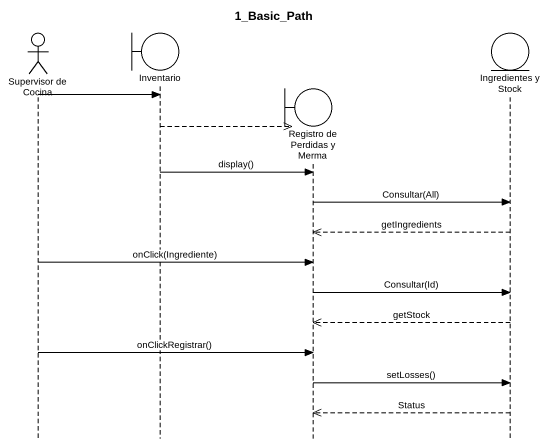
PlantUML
@startuml
title 1_Basic_Path
hide footbox
actor "Supervisor de Cocina" as Supervisor_de_Cocina
boundary Inventario
boundary "Registro de Perdidas y Merma" as Registro_de_Perdidas_y_Merma
entity "Ingredientes y Stock" as Ingredientes_y_Stock

Supervisor_de_Cocina -> Inventario
Inventario -->> Registro_de_Perdidas_y_Merma **
Inventario -> Registro_de_Perdidas_y_Merma : display()
Registro_de_Perdidas_y_Merma -> Ingredientes_y_Stock : Consultar(All)
Ingredientes_y_Stock -->> Registro_de_Perdidas_y_Merma : getIngredients
Supervisor_de_Cocina -> Registro_de_Perdidas_y_Merma : onClick(Ingrediente)
Registro_de_Perdidas_y_Merma -> Ingredientes_y_Stock : Consultar(Id)
Ingredientes_y_Stock -->> Registro_de_Perdidas_y_Merma : getStock
Supervisor_de_Cocina -> Registro_de_Perdidas_y_Merma : onClickRegistrar()
Registro_de_Perdidas_y_Merma -> Ingredientes_y_Stock : setLosses()
Ingredientes_y_Stock -->> Registro_de_Perdidas_y_Merma : Status
@enduml
